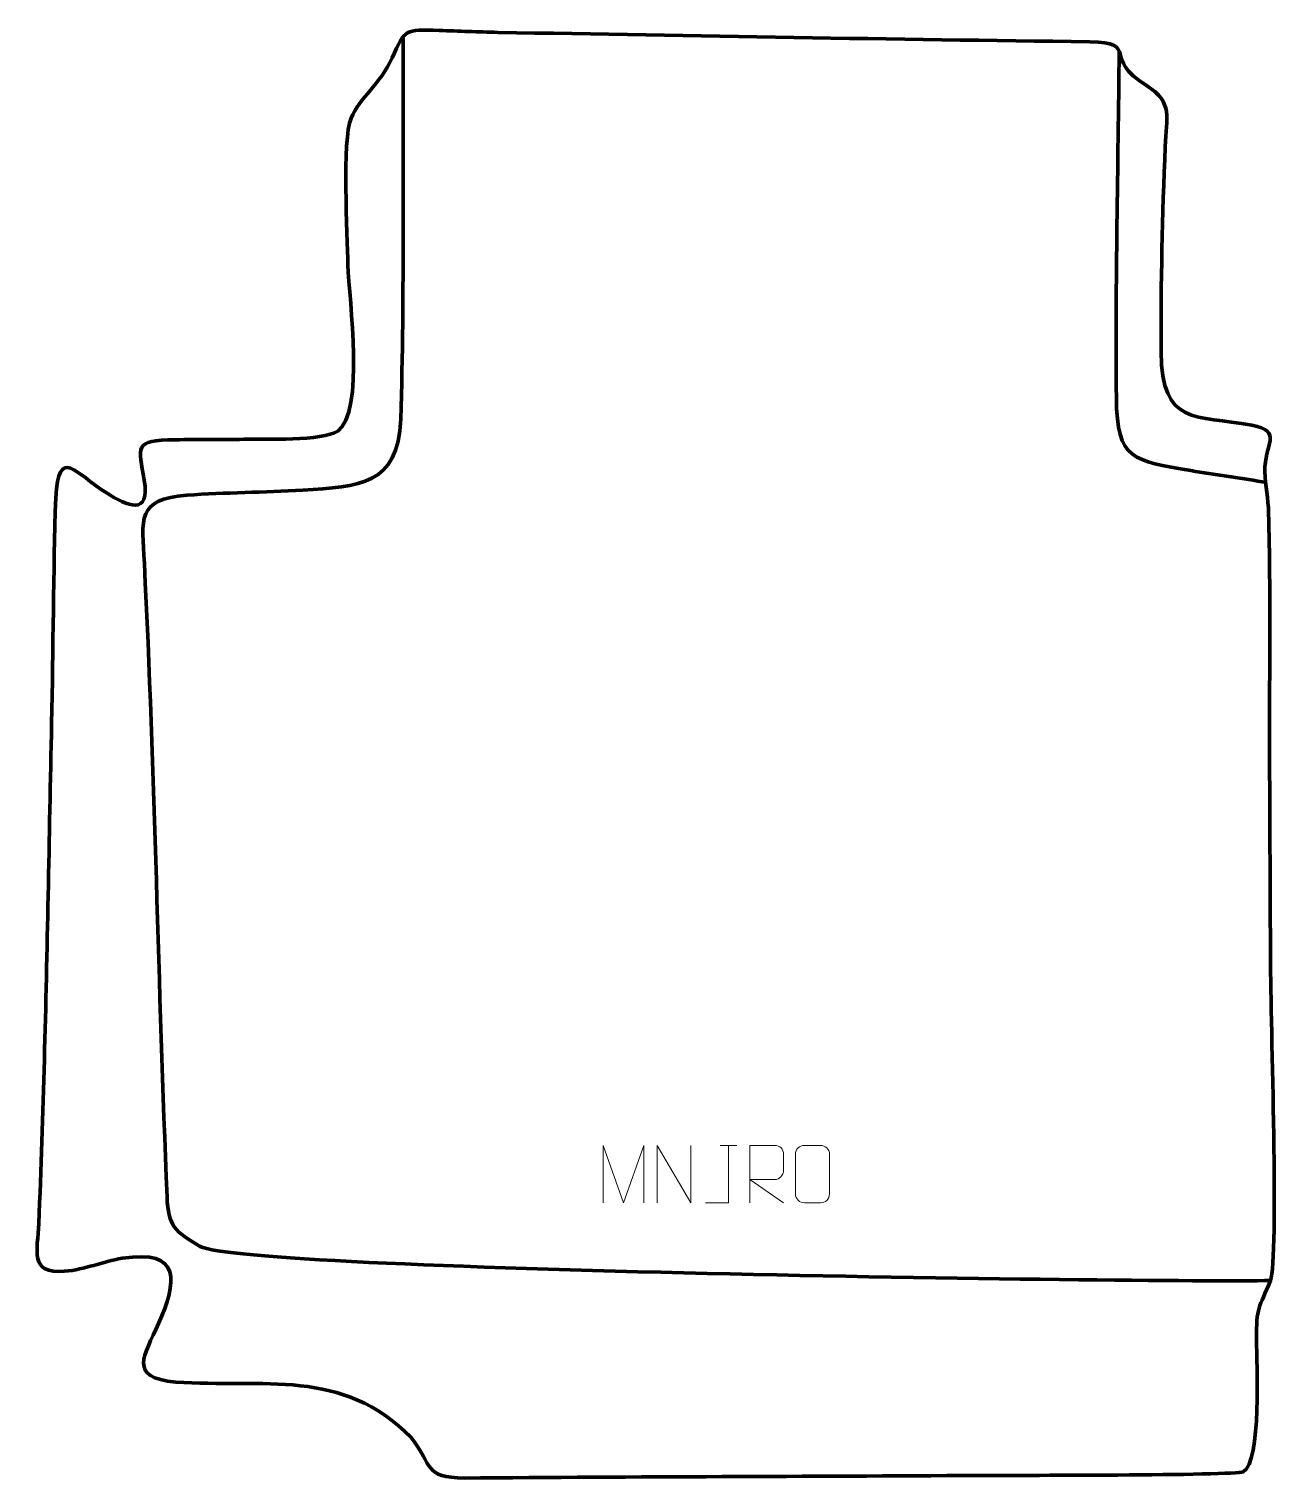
# Model space of a CAD drawing. Header units: millimetres. Extents: x -1030 to -485, y 100 to 730.
import ezdxf

# ---------------------------------------------------------------- set-up
doc = ezdxf.new("R2010")
doc.units = ezdxf.units.MM
doc.header["$MEASUREMENT"] = 0
doc.layers.add('layer 2', color=7, linetype='Continuous')
doc.layers.add('layer 3', color=7, linetype='Continuous')

msp = doc.modelspace()

# ---------------------------------------------------------------- linework, layer by layer
at = {"layer": 'layer 2', "color": 140, "lineweight": 158}
for points, knots in [([(-867.5883, 726.6722), (-867.9902, 671.2711), (-866.9078, 615.6054), (-868.6906, 560.2546), (-868.6906, 560.2546), (-869.6762, 531.165), (-886.9112, 530.9174), (-911.3139, 529.3583), (-911.3139, 529.3583), (-928.1139, 528.285), (-944.8974, 528.3334), (-961.6852, 527.1063), (-961.6852, 527.1063), (-983.7044, 525.29), (-981.1523, 517.1131), (-980.1631, 497.4372), (-980.1631, 497.4372), (-975.553, 405.7271), (-974.156, 313.709), (-970.2996, 221.9001), (-970.2996, 221.9001), (-969.7559, 208.9562), (-966.9348, 206.7839), (-955.8198, 200.3134), (-955.8198, 200.3134), (-937.5165, 189.6581), (-541.6441, 184.6125), (-490.4495, 185.4437)], [0, 0, 0, 0, 0.125, 0.125, 0.125, 0.125, 0.25, 0.25, 0.25, 0.25, 0.375, 0.375, 0.375, 0.375, 0.5, 0.5, 0.5, 0.5, 0.625, 0.625, 0.625, 0.625, 0.75, 0.75, 0.75, 0.75, 1, 1, 1, 1]), ([(-556.2973, 720.4119), (-556.6748, 670.0765), (-558.0005, 619.7686), (-557.4915, 569.4269), (-557.4915, 569.4269), (-557.2041, 542.1668), (-550.2591, 542.2667), (-525.0557, 537.8261), (-525.0557, 537.8261), (-514.7557, 536.0113), (-504.392, 534.6396), (-494.0656, 532.9955), (-494.0656, 532.9955), (-494.0656, 532.9955), (-492.5605, 532.7559), (-492.5605, 532.7559)], [0, 0, 0, 0, 0.2, 0.2, 0.2, 0.2, 0.4, 0.4, 0.4, 0.4, 0.6, 0.6, 0.6, 0.6, 1, 1, 1, 1])]:
    msp.add_open_spline(points, degree=3, knots=knots, dxfattribs=at)
at = {"layer": 'layer 2', "color": 250, "lineweight": 9}
for points, knots in [([(-780.6589, 219.2875), (-780.6589, 219.2875), (-780.6589, 244.2454), (-780.6589, 244.2454), (-780.6589, 244.2454), (-780.6589, 244.2454), (-771.7338, 219.2875), (-771.7338, 219.2875), (-771.7338, 219.2875), (-771.7338, 219.2875), (-762.9739, 244.2449), (-762.9739, 244.2449), (-762.9739, 244.2449), (-762.9739, 244.2449), (-762.9739, 219.2875), (-762.9739, 219.2875)], [0, 0, 0, 0, 0.2, 0.2, 0.2, 0.2, 0.4, 0.4, 0.4, 0.4, 0.6, 0.6, 0.6, 0.6, 1, 1, 1, 1]), ([(-757.1645, 219.2911), (-757.1645, 219.2911), (-757.1645, 244.2446), (-757.1645, 244.2446), (-757.1645, 244.2446), (-757.1645, 244.2446), (-742.5097, 219.2911), (-742.5097, 219.2911), (-742.5097, 219.2911), (-742.5097, 219.2911), (-742.5097, 244.2446), (-742.5097, 244.2446)], [0, 0, 0, 0, 0.25, 0.25, 0.25, 0.25, 0.5, 0.5, 0.5, 0.5, 1, 1, 1, 1]), ([(-736.17, 219.2874), (-736.17, 219.2874), (-726.148, 219.2874), (-726.148, 219.2874), (-726.148, 219.2874), (-726.148, 219.2874), (-726.148, 244.241), (-726.148, 244.241)], [0, 0, 0, 0, 0.33333333, 0.33333333, 0.33333333, 0.33333333, 1, 1, 1, 1]), ([(-716.8729, 219.2911), (-716.8729, 219.2911), (-716.8729, 244.2446), (-716.8729, 244.2446), (-716.8729, 244.2446), (-713.2781, 244.2446), (-709.6826, 244.2446), (-706.0874, 244.2446), (-706.0874, 244.2446), (-703.7621, 244.2069), (-702.2048, 242.7169), (-702.2089, 240.3505), (-702.2089, 240.3505), (-702.2093, 238.315), (-702.2093, 235.2556), (-702.2089, 233.2196), (-702.2089, 233.2196), (-702.2154, 231.3441), (-704.0277, 229.4023), (-706.0372, 229.3832), (-706.0372, 229.3832), (-706.0372, 229.3832), (-716.8729, 229.3832), (-716.8729, 229.3832), (-716.8729, 229.3832), (-716.8729, 229.3832), (-702.2182, 219.2911), (-702.2182, 219.2911)], [0, 0, 0, 0, 0.125, 0.125, 0.125, 0.125, 0.25, 0.25, 0.25, 0.25, 0.375, 0.375, 0.375, 0.375, 0.5, 0.5, 0.5, 0.5, 0.625, 0.625, 0.625, 0.625, 0.75, 0.75, 0.75, 0.75, 1, 1, 1, 1]), ([(-693.1335, 244.2404), (-690.8078, 244.2404), (-688.4817, 244.2404), (-686.1556, 244.2404), (-686.1556, 244.2404), (-684.209, 244.276), (-682.2176, 242.7844), (-682.1909, 240.3468), (-682.1909, 240.3468), (-682.1913, 234.5999), (-682.1913, 228.8526), (-682.1909, 223.1049), (-682.1909, 223.1049), (-682.3307, 220.7815), (-684.0079, 219.3019), (-686.1556, 219.2911), (-686.1556, 219.2911), (-688.4875, 219.2915), (-690.8194, 219.2915), (-693.1509, 219.2911), (-693.1509, 219.2911), (-695.0759, 219.1857), (-697.048, 221.0702), (-697.0368, 223.0875), (-697.0368, 223.0875), (-697.0365, 228.8576), (-697.0365, 234.6273), (-697.0368, 240.3966), (-697.0368, 240.3966), (-697.0326, 242.5347), (-695.2859, 244.2539), (-693.1335, 244.2404)], [0, 0, 0, 0, 0.11111111, 0.11111111, 0.11111111, 0.11111111, 0.22222222, 0.22222222, 0.22222222, 0.22222222, 0.33333333, 0.33333333, 0.33333333, 0.33333333, 0.44444444, 0.44444444, 0.44444444, 0.44444444, 0.55555556, 0.55555556, 0.55555556, 0.55555556, 0.66666667, 0.66666667, 0.66666667, 0.66666667, 0.77777778, 0.77777778, 0.77777778, 0.77777778, 1, 1, 1, 1])]:
    msp.add_open_spline(points, degree=3, knots=knots, dxfattribs=at)
msp.add_open_spline([(-729.7321, 244.241), (-729.7321, 244.241), (-722.5639, 244.241), (-722.5639, 244.241)], degree=3, dxfattribs=at)
at = {"layer": 'layer 3', "color": 242, "lineweight": 158}
msp.add_open_spline([(-1020.5118, 427.7753), (-1019.8059, 460.4934), (-1019.6874, 493.2954), (-1018.7177, 525.9919), (-1018.7177, 525.9919), (-1017.5812, 549.0007), (-1009.7734, 536.3816), (-997.0627, 528.3841), (-997.0627, 528.3841), (-987.2347, 522.2004), (-977.5643, 517.9642), (-980.1815, 533.631), (-980.1815, 533.631), (-982.6124, 548.1828), (-985.1272, 551.0875), (-966.7698, 551.2663), (-966.7698, 551.2663), (-956.8309, 551.3631), (-946.786, 551.1834), (-936.8655, 551.4777), (-936.8655, 551.4777), (-927.9886, 551.6379), (-902.639, 550.5852), (-896.0849, 555.0371), (-896.0849, 555.0371), (-884.3115, 563.0341), (-891.0427, 611.8528), (-891.6594, 627.4033), (-891.6594, 627.4033), (-891.8315, 640.2792), (-894.2631, 681.5854), (-890.2608, 691.2007), (-890.2608, 691.2007), (-886.7374, 699.6651), (-877.4168, 706.2006), (-872.3793, 717.4194), (-872.3793, 717.4194), (-866.7514, 729.953), (-867.2254, 729.7837), (-851.8948, 729.3149), (-851.8948, 729.3149), (-843.3864, 729.0548), (-834.8961, 728.6637), (-826.3815, 728.4603), (-826.3815, 728.4603), (-740.6134, 727.075), (-654.834, 725.3792), (-569.0617, 724.39), (-569.0617, 724.39), (-547.0583, 724.1362), (-564.1594, 717.1082), (-544.3312, 705.4272), (-544.3312, 705.4272), (-532.6687, 697.6151), (-535.6648, 691.7807), (-536.2408, 678.7404), (-536.2408, 678.7404), (-537.5514, 649.0658), (-538.12, 619.2855), (-538.065, 589.5825), (-538.065, 589.5825), (-537.5042, 556.9777), (-523.3955, 562.2008), (-498.5713, 557.5592), (-498.5713, 557.5592), (-484.5863, 554.9443), (-493.364, 549.2835), (-492.8976, 537.2662), (-492.8976, 537.2662), (-492.6663, 531.3095), (-491.4505, 525.7981), (-491.2765, 519.268), (-491.2765, 519.268), (-490.3215, 483.4327), (-491.0052, 446.8621), (-490.8513, 410.9192), (-490.8513, 410.9192), (-490.7294, 382.4729), (-490.6076, 354.0267), (-490.4857, 325.5805), (-490.4857, 325.5805), (-490.3659, 297.5445), (-486.82, 195.4456), (-490.4495, 185.4437), (-490.4495, 185.4437), (-495.4303, 173.1467), (-496.7074, 174.4201), (-496.5401, 159.5006), (-496.5401, 159.5006), (-496.3863, 149.8847), (-494.3173, 106.6639), (-502.3311, 102.3088), (-502.3311, 102.3088), (-505.6724, 100.493), (-606.234, 100.7597), (-617.2429, 100.6753), (-617.2429, 100.6753), (-691.8079, 100.2053), (-766.3523, 100.1353), (-840.9229, 99.5491), (-840.9229, 99.5491), (-858.9967, 99.7316), (-854.333, 104.7702), (-864.1956, 117.2091), (-864.1956, 117.2091), (-893.9746, 147.6267), (-928.6968, 138.7694), (-966.5291, 141.2557), (-966.5291, 141.2557), (-987.5031, 143.2147), (-980.218, 152.7624), (-974.0147, 166.7147), (-974.0147, 166.7147), (-966.0012, 184.7388), (-963.6994, 199.3081), (-989.7779, 195.1301), (-989.7779, 195.1301), (-998.4764, 193.7365), (-1005.7316, 190.252), (-1014.9648, 189.4846), (-1014.9648, 189.4846), (-1030.3247, 188.2081), (-1026.5622, 198.4207), (-1026.0667, 210.2521), (-1026.0667, 210.2521), (-1024.0636, 258.0796), (-1022.9373, 305.1534), (-1021.9908, 353.0018), (-1021.9908, 353.0018), (-1021.4978, 377.9263), (-1021.0051, 402.8508), (-1020.5118, 427.7753)], degree=3, knots=[0, 0, 0, 0, 0.02941176, 0.02941176, 0.02941176, 0.02941176, 0.05882353, 0.05882353, 0.05882353, 0.05882353, 0.08823529, 0.08823529, 0.08823529, 0.08823529, 0.11764706, 0.11764706, 0.11764706, 0.11764706, 0.14705882, 0.14705882, 0.14705882, 0.14705882, 0.17647059, 0.17647059, 0.17647059, 0.17647059, 0.20588235, 0.20588235, 0.20588235, 0.20588235, 0.23529412, 0.23529412, 0.23529412, 0.23529412, 0.26470588, 0.26470588, 0.26470588, 0.26470588, 0.29411765, 0.29411765, 0.29411765, 0.29411765, 0.32352941, 0.32352941, 0.32352941, 0.32352941, 0.35294118, 0.35294118, 0.35294118, 0.35294118, 0.38235294, 0.38235294, 0.38235294, 0.38235294, 0.41176471, 0.41176471, 0.41176471, 0.41176471, 0.44117647, 0.44117647, 0.44117647, 0.44117647, 0.47058824, 0.47058824, 0.47058824, 0.47058824, 0.5, 0.5, 0.5, 0.5, 0.52941176, 0.52941176, 0.52941176, 0.52941176, 0.55882353, 0.55882353, 0.55882353, 0.55882353, 0.58823529, 0.58823529, 0.58823529, 0.58823529, 0.61764706, 0.61764706, 0.61764706, 0.61764706, 0.64705882, 0.64705882, 0.64705882, 0.64705882, 0.67647059, 0.67647059, 0.67647059, 0.67647059, 0.70588235, 0.70588235, 0.70588235, 0.70588235, 0.73529412, 0.73529412, 0.73529412, 0.73529412, 0.76470588, 0.76470588, 0.76470588, 0.76470588, 0.79411765, 0.79411765, 0.79411765, 0.79411765, 0.82352941, 0.82352941, 0.82352941, 0.82352941, 0.85294118, 0.85294118, 0.85294118, 0.85294118, 0.88235294, 0.88235294, 0.88235294, 0.88235294, 0.91176471, 0.91176471, 0.91176471, 0.91176471, 0.94117647, 0.94117647, 0.94117647, 0.94117647, 1, 1, 1, 1], dxfattribs=at)

doc.saveas('drawing.dxf')
